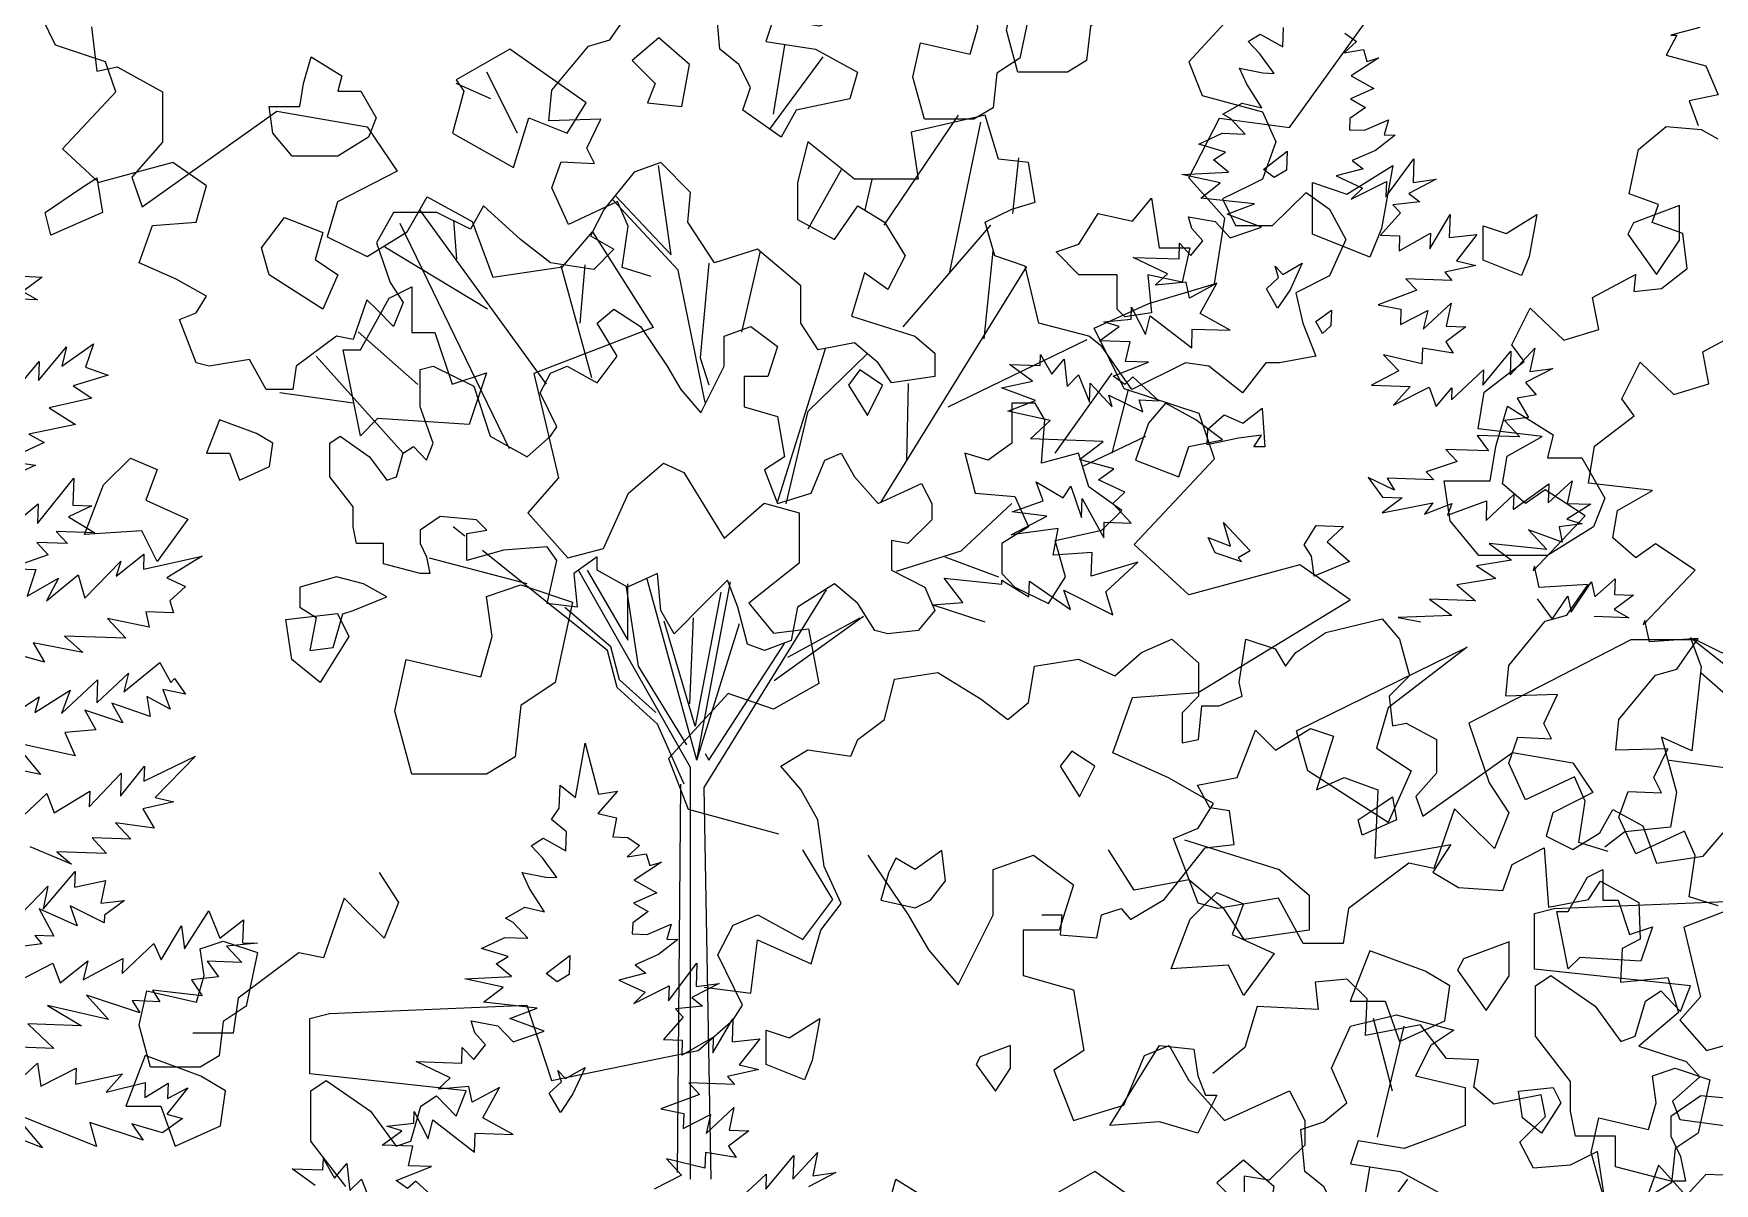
# Model space of a CAD drawing. Header units: inches. Extents: x 11.9 to 85.3, y 21.1 to 37.4.
# Drawn here: x 34.499 to 35.02, y 22.365 to 22.721 of the extents above; entities that cross this region are included whole.
import ezdxf

# ---------------------------------------------------------------- set-up
doc = ezdxf.new("R2010")
doc.units = ezdxf.units.IN
doc.header["$MEASUREMENT"] = 0
doc.layers.add('CAY', color=94, linetype='Continuous')
doc.layers.add('CAY-3', color=61, linetype='Continuous')

# ---------------------------------------------------------------- blocks, each defined once
blk = doc.blocks.new('A$C76451831')
at = {"layer": 'CAY'}
for p, q in [((3829.5, 1706.7), (3833, 1676.1)), ((4628.6, 1696.6), (4636.9, 1701.7)), ((4636.5, 1688.1), (4628.6, 1696.6)), ((4636.9, 1701.7), (4652.5, 1693)), ((4652.5, 1693), (4653, 1706.2)), ((4703.4, 1696.7), (4694.9, 1688.8)), ((4695.4, 1702.4), (4703.4, 1696.7)), ((4646.4, 1674.6), (4636.5, 1688.1)), ((4694.9, 1688.8), (4708.2, 1691.1)), ((4718.8, 1685.3), (4699.8, 1672.8)), ((4708.2, 1691.1), (4710.6, 1682.8)), ((4710.6, 1682.8), (4718.8, 1685.3)), ((3833, 1676.1), (3847.2, 1679)), ((3847.2, 1679), (3878.4, 1661.9)), ((4627.6, 1667.1), (4622.5, 1678.2)), ((4622.5, 1678.2), (4638.7, 1674.9)), ((4638.7, 1674.9), (4646.4, 1674.6)), ((4699.8, 1672.8), (4715.4, 1664.1)), ((3878.4, 1661.9), (3878.4, 1627.1)), ((4637.9, 1650.9), (4627.6, 1667.1)), ((4715.4, 1664.1), (4699.3, 1656.9)), ((4611, 1646.4), (4624.4, 1654.1)), ((4624.4, 1654.1), (4637.9, 1650.9)), ((4709.5, 1651.1), (4698.8, 1643.4)), ((4699.3, 1656.9), (4709.5, 1651.1)), ((3864.3, 1582.3), (3957.4, 1648.4)), ((3957.4, 1648.4), (4019.9, 1637.7)), ((4019.9, 1637.7), (4040.5, 1607.1)), ((4616.3, 1643.5), (4611, 1646.4)), ((4626.4, 1632.7), (4616.3, 1643.5)), ((4698.8, 1643.4), (4698.5, 1635.7)), ((4708.9, 1635.3), (4725.5, 1642.4)), ((4725.5, 1642.4), (4722.4, 1632.1)), ((3878.4, 1627.1), (3857.2, 1602.9)), ((4594.4, 1625.7), (4610.5, 1633.3)), ((4610.5, 1633.3), (4626.4, 1632.7)), ((4698.5, 1635.7), (4708.9, 1635.3)), ((4730.1, 1631.8), (4716.6, 1621.4)), ((4722.4, 1632.1), (4730.1, 1631.8)), ((4612.8, 1620.1), (4594.4, 1625.7)), ((4604.5, 1614.9), (4612.8, 1620.1)), ((4615, 1606.4), (4604.5, 1614.9)), ((4716.6, 1621.4), (4700.5, 1614.3)), ((4700.5, 1614.3), (4708, 1608.6)), ((4723.6, 1589.4), (4743.1, 1615.5)), ((4743.1, 1615.5), (4742.6, 1599.2)), ((3857.2, 1602.9), (3864.3, 1582.3)), ((4040.5, 1607.1), (3999.3, 1585.8)), ((4582.8, 1604.8), (4615, 1606.4)), ((4609.3, 1598.9), (4582.8, 1604.8)), ((4708, 1608.6), (4689.3, 1603.8)), ((4689.3, 1603.8), (4707.5, 1595.4)), ((4595.8, 1588.5), (4609.3, 1598.9)), ((4699.6, 1587.6), (4724, 1599.9)), ((4707.5, 1595.4), (4699.6, 1587.6)), ((4724, 1599.9), (4723.6, 1589.4)), ((4758.5, 1601.4), (4739.6, 1591.6)), ((4739.6, 1591.6), (4747.1, 1585.9)), ((4742.6, 1599.2), (4758.5, 1601.4)), ((3999.3, 1585.8), (3992.2, 1561.6)), ((4047.6, 1565.2), (4061.2, 1589.4)), ((4061.2, 1589.4), (4092.4, 1572.3)), ((4632.8, 1584.5), (4595.8, 1588.5)), ((4614, 1577.4), (4632.8, 1584.5)), ((4747.1, 1585.9), (4728.4, 1583.8)), ((4728.4, 1583.8), (4733.7, 1578.2)), ((4092.4, 1572.3), (4106.6, 1533.9)), ((4587.2, 1575.6), (4605.7, 1572.3)), ((4589.7, 1567.4), (4587.2, 1575.6)), ((4605.7, 1572.3), (4616.2, 1561)), ((4637.7, 1568.4), (4614, 1577.4)), ((4616.2, 1561), (4637.7, 1568.4)), ((4733.7, 1578.2), (4720, 1562.8)), ((4754.1, 1553.5), (4768.1, 1577)), ((4768.1, 1577), (4767.5, 1561.2)), ((3992.2, 1561.6), (4019.9, 1548.1)), ((4019.9, 1548.1), (4047.6, 1565.2)), ((4154.9, 1541), (4175.6, 1565.2)), ((4175.6, 1565.2), (4217.4, 1499.1)), ((4580.8, 1546.4), (4581.1, 1557.2)), ((4581.1, 1557.2), (4589, 1548.8)), ((4589, 1548.8), (4597.1, 1559)), ((4597.1, 1559), (4589.7, 1567.4)), ((4720, 1562.8), (4733.1, 1562.4)), ((4732.8, 1552), (4754.5, 1564.3)), ((4733.1, 1562.4), (4732.8, 1552)), ((4754.5, 1564.3), (4754.1, 1553.5)), ((4767.5, 1561.2), (4786.6, 1563.2)), ((4786.6, 1563.2), (4772.4, 1545.1)), ((4572.7, 1536.2), (4549.1, 1547.5)), ((4549.1, 1547.5), (4580.8, 1546.4)), ((4772.4, 1545.1), (4785.9, 1541.9)), ((4106.6, 1533.9), (4154.9, 1541)), ((4564.3, 1528.4), (4572.7, 1536.2)), ((4785.9, 1541.9), (4764.4, 1537.2)), ((4764.4, 1537.2), (4769.2, 1531.6)), ((4585.6, 1530.3), (4564.3, 1528.4)), ((4588, 1519.4), (4585.6, 1530.3)), ((4606.9, 1529.6), (4588, 1519.4)), ((4595.3, 1508.7), (4606.9, 1529.6)), ((4745, 1524.8), (4718.3, 1514.8)), ((4769.2, 1531.6), (4737.5, 1532.7)), ((4737.5, 1532.7), (4745, 1524.8)), ((4547.6, 1504.9), (4547.9, 1513.1)), ((4547.9, 1513.1), (4557.6, 1494.1)), ((4718.3, 1514.8), (4734.1, 1511.6)), ((4734.1, 1511.6), (4733.7, 1501.1)), ((4733.7, 1501.1), (4752.6, 1510.9)), ((4749.5, 1497.9), (4768.7, 1515.8)), ((4752.6, 1510.9), (4749.5, 1497.9)), ((4768.7, 1515.8), (4765.4, 1500)), ((4217.4, 1499.1), (4134.9, 1467.3)), ((4525.8, 1489.8), (4539.3, 1499.8)), ((4528.9, 1502.9), (4547.6, 1504.9)), ((4539.3, 1499.8), (4528.9, 1502.9)), ((4557.6, 1494.1), (4560.8, 1507.2)), ((4560.8, 1507.2), (4589.5, 1484.9)), ((4589.5, 1484.9), (4589.9, 1498)), ((4589.9, 1498), (4616.2, 1497.1)), ((4616.2, 1497.1), (4595.3, 1508.7)), ((4779, 1499.6), (4765, 1489.2)), ((4765.4, 1500), (4779, 1499.6)), ((4547, 1489.1), (4525.8, 1489.8)), ((4543.8, 1475.6), (4547, 1489.1)), ((4765, 1489.2), (4770.2, 1481.3)), ((4484.8, 1472.7), (4485.1, 1480.4)), ((4485.1, 1480.4), (4492.8, 1466.9)), ((4492.8, 1466.9), (4501.3, 1477.1)), ((4501.3, 1477.1), (4503.4, 1458.4)), ((4535.3, 1465.5), (4559.7, 1475)), ((4559.7, 1475), (4543.8, 1475.6)), ((4722.1, 1480.2), (4732.6, 1469)), ((4748.6, 1473.9), (4722.1, 1480.2)), ((4749, 1484.7), (4748.6, 1473.9)), ((4770.2, 1481.3), (4749, 1484.7)), ((4790.7, 1459.3), (4810.1, 1482.6)), ((4809.5, 1466.3), (4826.5, 1484.8)), ((4810.1, 1482.6), (4809.5, 1466.3)), ((4826.5, 1484.8), (4823.2, 1468.6)), ((4134.9, 1467.3), (4152, 1395.3)), ((4463.6, 1473.4), (4484.8, 1472.7)), ((4479.5, 1462), (4463.6, 1473.4)), ((4503.4, 1458.4), (4511.4, 1466.3)), ((4511.4, 1466.3), (4518.8, 1447.4)), ((4543.3, 1459.7), (4535.3, 1465.5)), ((4548.9, 1465), (4543.3, 1459.7)), ((4566.9, 1448.5), (4548.9, 1465)), ((4732.6, 1469), (4713.7, 1459.2)), ((4769, 1449.1), (4791.1, 1469.7)), ((4791.1, 1469.7), (4790.7, 1459.3)), ((4839.1, 1470.7), (4820.2, 1461)), ((4823.2, 1468.6), (4839.1, 1470.7)), ((4458, 1457.3), (4479.5, 1462)), ((4481.7, 1448.7), (4458, 1457.3)), ((4518.8, 1447.4), (4519.3, 1460.6)), ((4519.3, 1460.6), (4534.6, 1444.2)), ((4534.6, 1444.2), (4532.2, 1452.4)), ((4532.2, 1452.4), (4555.8, 1440.7)), ((4713.7, 1459.2), (4740.4, 1458.3)), ((4740.4, 1458.3), (4729, 1445.5)), ((4729, 1445.5), (4753.5, 1457.8)), ((4753.5, 1457.8), (4758.5, 1444.5)), ((4758.5, 1444.5), (4769.3, 1457.3)), ((4769.3, 1457.3), (4769, 1449.1)), ((4827.6, 1452.5), (4814.4, 1450.3)), ((4820.2, 1461), (4827.6, 1452.5)), ((4462.4, 1441.3), (4481.7, 1448.7)), ((4491.7, 1434.8), (4462.4, 1441.3)), ((4555.8, 1440.7), (4553.3, 1449)), ((4553.3, 1449), (4566.9, 1448.5)), ((4814.4, 1450.3), (4822.1, 1436.9)), ((4478.1, 1422.1), (4491.7, 1434.8)), ((4822.1, 1436.9), (4805.7, 1434.7)), ((4805.7, 1434.7), (4816.2, 1423.5)), ((4528.3, 1420.4), (4478.1, 1422.1)), ((4512, 1407.8), (4528.3, 1420.4)), ((4786.8, 1424.5), (4794.5, 1413.8)), ((4816.2, 1423.5), (4786.8, 1424.5)), ((4200.3, 1384.7), (4224.5, 1405.3)), ((4224.5, 1405.3), (4238.7, 1398.8)), ((4535.8, 1401.5), (4512, 1407.8)), ((4773, 1406.4), (4751.5, 1399.4)), ((4794.5, 1413.8), (4765.1, 1414.8)), ((4765.1, 1414.8), (4773, 1406.4)), ((4152, 1395.3), (4130.8, 1371.1)), ((4238.7, 1398.8), (4266.4, 1353.4)), ((4525.1, 1393.7), (4535.8, 1401.5)), ((4543.4, 1385.4), (4525.1, 1393.7)), ((4711.4, 1395.4), (4721.4, 1381.9)), ((4729.7, 1386.6), (4711.4, 1395.4)), ((4724.6, 1394.9), (4729.7, 1386.6)), ((4756.7, 1393.8), (4724.6, 1394.9)), ((4751.5, 1399.4), (4756.7, 1393.8)), ((4183.2, 1346.3), (4200.3, 1384.7)), ((4487, 1379.2), (4482, 1392.5)), ((4482, 1392.5), (4500.7, 1381.4)), ((4500.7, 1381.4), (4505.9, 1389.4)), ((4505.9, 1389.4), (4513.4, 1367.9)), ((4535, 1377.5), (4543.4, 1385.4)), ((4721.4, 1381.9), (4735, 1381.4)), ((4792.9, 1365.8), (4812.1, 1383.7)), ((4811.7, 1373.3), (4836.3, 1391)), ((4812.1, 1383.7), (4811.7, 1373.3)), ((4835.9, 1377.9), (4852.3, 1393.2)), ((4836.3, 1391), (4835.9, 1377.9)), ((4852.3, 1393.2), (4849, 1377.4)), ((4130.8, 1371.1), (4158.5, 1339.9)), ((4266.4, 1353.4), (4294.1, 1377.6)), ((4294.1, 1377.6), (4318.3, 1371.1)), ((4318.3, 1371.1), (4318.3, 1336.3)), ((4465.5, 1371.8), (4487, 1379.2)), ((4489.4, 1368.7), (4465.5, 1371.8)), ((4513.4, 1367.9), (4513.8, 1381)), ((4513.8, 1381), (4528.7, 1353.7)), ((4547.7, 1363.9), (4535, 1377.5)), ((4735, 1381.4), (4721, 1371)), ((4721, 1371), (4756.1, 1378)), ((4756.1, 1378), (4750.4, 1370)), ((4750.4, 1370), (4769.3, 1377.5)), ((4766.3, 1369.4), (4793.3, 1379.4)), ((4769.3, 1377.5), (4766.3, 1369.4)), ((4793.3, 1379.4), (4792.9, 1365.8)), ((4865.3, 1376.9), (4848.6, 1366.6)), ((4849, 1377.4), (4865.3, 1376.9)), ((4464.9, 1355.9), (4489.4, 1368.7)), ((4497.2, 1360.3), (4464.9, 1355.9)), ((4493.9, 1341.8), (4497.2, 1360.3)), ((4528.7, 1353.7), (4529.1, 1364.6)), ((4529.1, 1364.6), (4547.7, 1363.9)), ((4822.1, 1359.3), (4834.8, 1345.7)), ((4845.4, 1350.8), (4822.1, 1359.3)), ((4859.4, 1363.5), (4843.5, 1361.3)), ((4843.5, 1361.3), (4845.4, 1350.8)), ((4848.6, 1366.6), (4859.4, 1363.5)), ((4834.8, 1345.7), (4795, 1349.9)), ((4795, 1349.9), (4810.5, 1338.4)), ((4158.5, 1339.9), (4183.2, 1346.3)), ((4318.3, 1336.3), (4283.5, 1308.6)), ((4520.7, 1343.6), (4493.9, 1341.8)), ((4520.1, 1327.3), (4520.7, 1343.6)), ((4552.2, 1337), (4520.1, 1327.3)), ((4530.1, 1316.5), (4552.2, 1337)), ((4810.5, 1338.4), (4786.3, 1334.3)), ((4431.5, 1309.1), (4418.5, 1325.8)), ((4418.5, 1325.8), (4458.3, 1321.7)), ((4458.3, 1321.7), (4458.4, 1324.4)), ((4458.4, 1324.4), (4477, 1312.9)), ((4799.6, 1325.7), (4772.7, 1321.2)), ((4786.3, 1334.3), (4799.6, 1325.7)), ((4868.1, 1312.9), (4882.1, 1325.5)), ((4882.1, 1325.5), (4881.7, 1314.6)), ((4477, 1312.9), (4477.4, 1323.8)), ((4477.4, 1323.8), (4505.7, 1304.2)), ((4501.2, 1317.5), (4535, 1300.5)), ((4505.7, 1304.2), (4501.2, 1317.5)), ((4535, 1300.5), (4530.1, 1316.5)), ((4772.7, 1321.2), (4785.5, 1310.3)), ((4838.5, 1297.6), (4849.5, 1313.5)), ((4849.5, 1313.5), (4851.8, 1302.5)), ((4851.8, 1302.5), (4865.7, 1323.4)), ((4865.7, 1323.4), (4868.1, 1312.9)), ((4894.8, 1314.2), (4881.4, 1304.2)), ((4881.7, 1314.6), (4894.8, 1314.2)), ((4283.5, 1308.6), (4300.6, 1287.9)), ((4410.2, 1307.5), (4431.5, 1309.1)), ((4446.9, 1295.4), (4410.2, 1307.5)), ((4753.8, 1311.4), (4769.3, 1300)), ((4785.5, 1310.3), (4753.8, 1311.4)), ((4828.1, 1311.5), (4838.5, 1297.6)), ((4881.4, 1304.2), (4891.6, 1298.4)), ((4300.6, 1287.9), (4324.7, 1290.9)), ((4324.7, 1290.9), (4331.8, 1253.1)), ((4682.3, 1288.4), (4721.2, 1297.8)), ((4721.2, 1297.8), (4733, 1283.7)), ((4769.3, 1300), (4732.1, 1298.6)), ((4732.1, 1298.6), (4747.8, 1295.7)), ((4891.6, 1298.4), (4867.6, 1299.3)), ((4554.9, 1274.6), (4575.8, 1283.7)), ((4575.8, 1283.7), (4594.3, 1267.5)), ((4622.2, 1253.8), (4626.9, 1283.7)), ((4626.9, 1283.7), (4647.3, 1277)), ((4661.5, 1274.6), (4682.3, 1288.4)), ((4733, 1283.7), (4740.1, 1258.5)), ((4481, 1265.2), (4511.3, 1269.9)), ((4511.3, 1269.9), (4536.5, 1258.5)), ((4536.5, 1258.5), (4554.9, 1274.6)), ((4594.3, 1267.5), (4594.3, 1244.3)), ((4647.3, 1277), (4654.4, 1265.2)), ((4654.4, 1265.2), (4661.5, 1274.6)), ((4377.3, 1228.2), (4384.3, 1256.1)), ((4384.3, 1256.1), (4414.2, 1260.8)), ((4414.2, 1260.8), (4444.1, 1242.4)), ((4476.7, 1240), (4481, 1265.2)), ((4740.1, 1258.5), (4725.9, 1244.3)), ((4269.3, 1246.1), (4228, 1201.2)), ((4300.6, 1235.4), (4269.3, 1246.1)), ((4331.8, 1253.1), (4300.6, 1235.4)), ((4594.3, 1244.3), (4582.9, 1232.9)), ((4608.4, 1237.6), (4624.5, 1244.3)), ((4624.5, 1244.3), (4622.2, 1253.8)), ((4725.9, 1244.3), (4728.3, 1223.9)), ((4444.1, 1242.4), (4462.6, 1228.2)), ((4462.6, 1228.2), (4476.7, 1240)), ((4582.9, 1232.9), (4582.9, 1212.1)), ((4594.3, 1214.4), (4596.6, 1237.6)), ((4596.6, 1237.6), (4608.4, 1237.6)), ((4358.8, 1214.4), (4377.3, 1228.2)), ((4728.3, 1223.9), (4737.7, 1225.8)), ((4737.7, 1225.8), (4758.6, 1214.4)), ((4354.1, 1203), (4358.8, 1214.4)), ((4582.9, 1212.1), (4594.3, 1214.4)), ((4758.6, 1214.4), (4758.6, 1191.2)), ((4228, 1201.2), (4241.6, 1166.4)), ((4305.7, 1196), (4324.2, 1207.4)), ((4324.2, 1207.4), (4354.1, 1203)), ((4749.1, 1161.4), (4811.2, 1205.4)), ((4811.2, 1205.4), (4852.9, 1198.3)), ((4852.9, 1198.3), (4866.7, 1177.9)), ((4319.5, 1179.8), (4305.7, 1196)), ((4758.6, 1191.2), (4744.4, 1175.1)), ((4331.3, 1159), (4319.5, 1179.8)), ((4744.4, 1175.1), (4749.1, 1161.4)), ((4866.7, 1177.9), (4839.1, 1163.7)), ((4241.6, 1166.4), (4304.1, 1149.3)), ((4839.1, 1163.7), (4834.4, 1147.6)), ((4871.4, 1149.9), (4880.4, 1166.1)), ((4880.4, 1166.1), (4901.2, 1154.7)), ((4335.6, 1126.7), (4331.3, 1159)), ((4852.9, 1138.5), (4871.4, 1149.9)), ((4901.2, 1154.7), (4910.7, 1129.1)), ((4942.9, 1133.8), (4956.7, 1149.9)), ((4834.4, 1147.6), (4852.9, 1138.5)), ((4347.4, 1101.2), (4335.6, 1126.7)), ((4910.7, 1129.1), (4942.9, 1133.8)), ((4984.6, 1105.9), (4929.6, 1084.7)), ((4333.2, 1082.7), (4347.4, 1101.2)), ((4326.6, 1059.5), (4333.2, 1082.7)), ((4929.6, 1084.7), (4941, 1036.7)), ((4284.9, 1039.1), (4289.6, 1076)), ((4289.6, 1076), (4326.6, 1059.5)), ((4252.7, 1043.4), (4284.9, 1039.1)), ((4941, 1036.7), (4926.8, 1020.6)), ((4728.3, 971.5), (4715.1, 1021.6)), ((4717.8, 939.8), (4736.3, 1016.3)), ((4926.8, 1020.6), (4945.3, 999.7)), ((4945.3, 999.7), (4961.8, 1004.1)), ((2204.6, 871.1), (2212.5, 918.7)), ((4704.6, 871.1), (4712.5, 918.7)), ((2201.9, 860.6), (2238.9, 910.7)), ((4701.9, 860.6), (4738.9, 910.7)), ((2027.8, 857.9), (2006.6, 900.2)), ((2009.3, 881.7), (1985.5, 892.2)), ((2281, 794.5), (2332.5, 870.4)), ((2326.2, 761), (2347.8, 865.6)), ((2491.6, 827), (2512.8, 868.3)), ((2512.8, 868.3), (2561.2, 861.8)), ((2370.1, 802.5), (2374.1, 840.9)), ((2134, 774), (2125.3, 835.7)), ((2228.6, 791.9), (2251.7, 832.8)), ((2268, 805.1), (2272.9, 825.9)), ((2516.4, 799.3), (2491.6, 827)), ((2095.8, 814.5), (2134, 774)), ((2047.7, 684.5), (1960.2, 805.1)), ((2138.7, 763.4), (2093.5, 812.2)), ((2022.3, 639.8), (1946.8, 795.6)), ((1985.8, 770.9), (1983.8, 797.9)), ((2294.3, 724.1), (2354.9, 794.5)), ((2509.3, 753.8), (2516.4, 799.3)), ((2007, 736.3), (1936.2, 779.1)), ((2071.1, 726.8), (2074.5, 766.9)), ((2159.9, 768.1), (2154, 702.8)), ((2182.7, 720.5), (2195.7, 776.4)), ((2350.1, 715.8), (2356.4, 776.4)), ((2079.1, 689), (2057.9, 766.3)), ((2157.5, 671.8), (2138.7, 763.4)), ((2278.7, 602.9), (2379.6, 765.8)), ((2463.9, 740.3), (2509.3, 753.8)), ((2426.2, 723.2), (2463.9, 740.3)), ((1958.8, 684.4), (1917.8, 720.8)), ((2446.8, 681.3), (2426.2, 723.2)), ((2207.6, 603.7), (2240.9, 709.9)), ((2325.4, 669), (2421.3, 715.4)), ((1948.8, 636.8), (1888.7, 704)), ((2154, 702.8), (2159.9, 684)), ((2228.7, 665.9), (2269.2, 705.2)), ((2296.7, 631.7), (2297.9, 685.1)), ((2399.3, 636.8), (2438.6, 692.2)), ((1914.2, 671.4), (1863.5, 678.5)), ((2438.6, 636.8), (2450, 680.8)), ((2498.7, 664.2), (2446.8, 681.3)), ((2213.4, 601.8), (2228.7, 665.9)), ((2509.3, 632.9), (2498.7, 664.2)), ((2417.8, 627.7), (2461.8, 648.6)), ((2334.4, 569.5), (2369.4, 602.2)), ((1991.5, 579.5), (1983.4, 586)), ((2041.2, 539.6), (2003.7, 569.7)), ((2289.6, 555.4), (2334.4, 569.5)), ((2034.5, 546.7), (1966.9, 564.4)), ((2323, 565.2), (2360, 551.4)), ((2147.3, 419.7), (2069.9, 556)), ((2075.8, 556.2), (2104.1, 507.8)), ((2104.1, 507.8), (2104.1, 546.7)), ((2151.6, 424.8), (2117.3, 549.9)), ((2151.6, 424.8), (2175, 548.1)), ((2089.9, 500.7), (2041.2, 539.6)), ((2102.9, 544.4), (2111.2, 489.7)), ((2168.2, 540.8), (2150.5, 448.4)), ((2156.8, 405.9), (2241.3, 542.4)), ((2092.3, 503.1), (2060.4, 530.2)), ((2146.9, 463.7), (2149.3, 523.1)), ((2205.1, 479.9), (2266.8, 524.3)), ((2214.5, 496), (2264.5, 523.1)), ((2150.5, 448.4), (2129.2, 520.8)), ((2151.6, 424.8), (2181.2, 519.2)), ((2096.6, 475.1), (2089.9, 500.7)), ((2098.2, 480.3), (2092.3, 503.1)), ((2159.9, 424.8), (2212.2, 505.4)), ((2111.2, 489.7), (2144.6, 435.4)), ((2123.3, 457.8), (2098.2, 480.3)), ((2124.5, 449.6), (2096.6, 475.1)), ((2143, 408.3), (2124.5, 449.6)), ((2147.3, 135.4), (2147.3, 419.7)), ((2157.5, 429.5), (2159.9, 424.8)), ((2138.3, 140.1), (2140.6, 408.3)), ((2161.5, 135.4), (2156.8, 405.9))]:
    blk.add_line(p, q, dxfattribs=at)
for points in [[(4216, 1534.3), (4196, 1540.6), (4200.2, 1569.1), (4192.8, 1586), (4159, 1570.1), (4147.4, 1595.5), (4153.8, 1613.4), (4177, 1612.3), (4171.7, 1622.9), (4181.2, 1642.9), (4145.3, 1641.9), (4147.4, 1663), (4172.8, 1693.5), (4187.5, 1697.8), (4202.3, 1718.9)], [(4940.6, 1706.2), (4920.5, 1700.9), (4924.8, 1700.9), (4917.4, 1687.2), (4944.8, 1679.8), (4953.2, 1659.8), (4933.2, 1655.6), (4939.5, 1638.7)], [(4953.2, 1099.5), (4933.2, 1105.8), (4937.4, 1134.3), (4930, 1151.2), (4896.3, 1135.4), (4884.7, 1160.7), (4891, 1178.6), (4914.2, 1177.5), (4908.9, 1188.1), (4918.4, 1208.1), (4882.5, 1207.1), (4884.7, 1228.2), (4910, 1258.8), (4924.7, 1263), (4939.5, 1284.1), (4905.7, 1282), (4902.6, 1296.7), (4901.5, 1293.6), (4937.4, 1331.5), (4910, 1349.5), (4896.3, 1340), (4880.4, 1353.7), (4883.6, 1372.7), (4907.9, 1386.4), (4863.6, 1391.6), (4867.8, 1417), (4895.2, 1438.1), (4886.8, 1449.7), (4899.4, 1475), (4922.6, 1452.8), (4946.9, 1460.2), (4942.7, 1482.3), (4972.2, 1498.2)], [(4680, 1494.9), (4675.3, 1503.2), (4686, 1511), (4685.6, 1500.1), (4680, 1494.9)], [(530, 749.3), (509.9, 755.6), (514.2, 784.1), (506.8, 800.9), (473, 785.1), (461.4, 810.4), (467.7, 828.4), (490.9, 827.3), (485.7, 837.9), (495.2, 857.9), (459.3, 856.8), (461.4, 877.9), (486.7, 908.5), (501.5, 912.7), (516.3, 933.8), (482.5, 931.7), (479.3, 946.5), (478.3, 943.3), (514.2, 981.3), (486.7, 999.2), (473, 989.7), (457.2, 1003.4), (460.4, 1022.4), (484.6, 1036.1), (440.3, 1041.4), (444.5, 1066.7), (472, 1087.8), (463.5, 1099.4), (476.2, 1124.7), (499.4, 1102.6), (523.6, 1110), (519.4, 1132.1), (549, 1147.9), (547.9, 1136.3), (566.9, 1138.4), (584.8, 1152.1), (581.7, 1176.4), (560.6, 1183.8), (564.8, 1196.4), (544.7, 1203.8), (551.1, 1234.4), (570.1, 1250.2), (594.3, 1248.1), (605.9, 1241.8)], [(2519.2, 937.2), (2491.7, 907.3), (2500.7, 884.1), (2542.4, 872.7), (2551.8, 851.9), (2542.4, 826.3), (2533.3, 821.6), (2514.8, 812.5), (2523.9, 794.1), (2549.4, 794.1), (2572.6, 816.9), (2588.7, 805.5), (2600.1, 784.6), (2588.7, 759.5), (2565.6, 747.7), (2570.3, 726.8), (2579.3, 704), (2554.2, 699.3), (2544.7, 699.3), (2528.6, 678.5), (2505.4, 696.9), (2489.3, 699.3), (2452.3, 680.8), (2431.5, 710.7), (2422.5, 717.8), (2387.9, 726.8), (2378.5, 766.1), (2357.6, 773.2), (2350.9, 796.4), (2369.4, 805.5), (2385.5, 810.2), (2380.8, 837.7), (2360, 840.1), (2350.9, 870.4), (2299.8, 858.6), (2304.6, 826.3), (2260.5, 826.3), (2228.3, 851.9), (2221.2, 824), (2221.2, 798.4), (2246.8, 784.6), (2262.9, 807.8), (2281.4, 796.4), (2295.5, 773.2), (2283.7, 750), (2267.6, 761.4), (2258.6, 731.5), (2302.2, 717.8), (2316, 706), (2316, 689.9), (2286.1, 685.5), (2277, 699.3), (2260.5, 713.1), (2235.4, 708.3), (2223.6, 726.8), (2223.6, 752.4), (2193.7, 777.9), (2163.8, 768.5), (2145.4, 796.4), (2147.3, 816.9), (2126.9, 837.7), (2108.4, 831), (2087.6, 805.5), (2078.1, 787), (2094.3, 777.9), (2080.5, 763.8), (2050.6, 768.5), (2029.8, 784.6), (2004.2, 807.8), (1995.2, 791.7), (1972, 803.1), (1942.1, 803.1), (1930.3, 782.3), (1939.8, 754.7), (1948.8, 741), (1942.1, 724.5), (1930.3, 736.3), (1923.7, 742.9), (1914.2, 715.4), (1902.8, 717.8), (1874.9, 696.9), (1872.6, 680.8), (1854.1, 680.8), (1842.7, 701.7), (1814.8, 696.9), (1805.7, 699.3), (1794.3, 729.2), (1805.7, 733.9), (1812.8, 745.3), (1792, 757.1), (1766.4, 768.5), (1775.5, 794.1), (1805.7, 796.4), (1812.8, 821.6), (1789.6, 837.7), (1738.5, 824), (1713.4, 847.2), (1750.3, 886.5), (1743.2, 907.3), (1708.6, 918.7), (1694.9, 946.6)], [(1686.2, 759.1), (1699.3, 758.6), (1685.9, 748.7), (1696.1, 742.9), (1672.1, 743.7)], [(1677.9, 676.9), (1697.3, 700.2), (1696.8, 687.1), (1716.2, 710.4), (1713, 696.9), (1734.9, 712.5), (1729.3, 696.4), (1745, 690.8), (1720.7, 683.5), (1733.6, 674.9), (1704.3, 668.2), (1722.5, 656.7), (1690.1, 650.1), (1700.8, 644.3), (1673.6, 631.7), (1694.8, 628.7), (1673.2, 618.6)], [(1671.9, 581.4), (1696.6, 601.9), (1696.1, 588.3), (1721.2, 619.6), (1720.6, 601), (1733.7, 600.6), (1717.6, 593), (1735.8, 581.9), (1709.1, 582.8), (1716.9, 574.4), (1695.7, 575.2), (1703.5, 566.7), (1676.5, 557.2), (1695, 556.6), (1688.9, 538.2), (1710.7, 550.6), (1702.4, 535), (1724.3, 552.8), (1728.8, 536.8), (1753.7, 562.3), (1750.6, 551.9), (1769.7, 567.1), (1769.3, 556.7), (1810, 565.7), (1785.4, 550.7), (1798.4, 544.8), (1787.6, 534.8), (1790, 526.5), (1771, 527.2), (1773.4, 516.7), (1744.6, 522.7), (1757.2, 509.1), (1714.7, 510.6), (1727.4, 499.2), (1693.2, 505.9), (1700.9, 492.5), (1669.1, 501.3)], [(1670, 450.9), (1697.4, 468.6), (1694.3, 457.8), (1718.8, 473.3), (1712.8, 457.1), (1737.7, 480.3), (1737.1, 464.5), (1759.1, 485), (1755.9, 472), (1780.7, 492.4), (1788.3, 478.5), (1790.7, 481.2), (1798.5, 470.5), (1782.7, 473.7), (1787.7, 460), (1771.7, 468.7), (1773.9, 455), (1747.5, 464.1), (1755.2, 450.7), (1728.8, 459.3), (1736.5, 445.9), (1715.1, 443.9), (1722.2, 427.8), (1680, 437), (1698.2, 415), (1666.3, 421.6)], [(1686.3, 386.4), (1702.7, 401.7), (1707.7, 388.4), (1732.3, 403.4), (1731.9, 392.6), (1754, 415.8), (1753.4, 400), (1770, 420.7), (1769.7, 410.3), (1805.2, 427.6), (1777.4, 399.1), (1790.4, 396), (1769, 391.3), (1776.7, 377.8), (1750.1, 381.5), (1760.6, 370.2), (1733.8, 371.2), (1743.9, 360.4), (1709.5, 361.6), (1719.6, 353.1), (1691, 365)], [(1678.3, 311.9), (1703.2, 337.8), (1700, 322), (1722.2, 348), (1721.8, 337.1), (1743.2, 341.8), (1740, 326.1), (1756.3, 327.8), (1742.4, 317.8), (1742.2, 312.4), (1718.6, 324.1), (1723.6, 310.3), (1697.2, 322.1), (1707.5, 303.2), (1694.3, 303.7), (1699.1, 298), (1667.2, 293.7)], [(1682.3, 271.9), (1706.8, 284.6), (1711.8, 270.9), (1730.9, 286.1), (1727.7, 273), (1755, 287.9), (1754.6, 277.5), (1776.6, 298.1), (1781.7, 287), (1795.6, 310.5), (1797.8, 294.6), (1814.6, 320.8), (1822.1, 301.9), (1838.4, 314.5), (1837.8, 298.6), (1848.2, 298.3), (1826.8, 296.3), (1837.3, 285.1), (1813.3, 285.9), (1821.1, 275.2), (1802.5, 273.1), (1809.8, 262), (1775.5, 265.9), (1780.6, 258), (1761.6, 258.7), (1766.8, 250.4), (1730.1, 262.5), (1745.3, 245.7), (1703.1, 255.3), (1726.6, 241.3), (1689.5, 242.6), (1707.5, 225.7), (1664.9, 227.2)], [(1677, 197.7), (1696.2, 215.6), (1698.4, 199.7), (1722.9, 212), (1722.5, 201.1), (1754.9, 208.2), (1743.6, 195.4), (1770.5, 202.2), (1770.2, 191.8), (1786.4, 201.6), (1786, 191.2), (1799.9, 198.4), (1785.6, 180.3), (1796.4, 177.2), (1782.5, 167.3), (1761.4, 173.5), (1769.1, 162.3), (1732.4, 174.5), (1736.8, 158), (1679.2, 181.3), (1699.6, 157), (1654.9, 174.5)], [(3984, 906.4), (3968.1, 917.8), (3989.3, 917.1), (3989.6, 924.8), (3997.3, 911.4), (4005.8, 921.5), (4007.9, 902.9), (4015.9, 910.7), (4023.4, 891.9)], [(4071.4, 892.9), (4053.4, 909.4), (4047.8, 904.2), (4039.8, 909.9), (4064.2, 919.5), (4048.4, 920), (4051.5, 933.5), (4030.3, 934.3), (4043.8, 944.2), (4033.4, 947.3), (4052.1, 949.4), (4052.4, 957.5), (4062.1, 938.6), (4065.3, 951.6), (4094, 929.3), (4094.4, 942.4), (4120.7, 941.5), (4099.8, 953.1), (4111.4, 974), (4092.5, 963.8), (4090.1, 974.8), (4068.8, 972.8), (4077.2, 980.7), (4053.6, 991.9), (4085.3, 990.8), (4085.6, 1001.7), (4093.5, 993.3), (4101.6, 1003.4), (4094.2, 1011.8), (4091.7, 1020.1), (4110.2, 1016.7), (4120.7, 1005.5), (4142.2, 1012.9), (4118.5, 1021.8), (4137.3, 1028.9), (4100.3, 1032.9), (4113.8, 1043.3), (4087.3, 1049.2), (4119.5, 1050.8), (4109, 1059.4), (4117.3, 1064.5), (4098.9, 1070.1), (4115, 1077.7), (4130.9, 1077.2), (4120.8, 1088), (4115.5, 1090.9), (4128.9, 1098.6), (4142.4, 1095.4), (4132.1, 1111.6), (4127, 1122.6), (4143.2, 1119.4), (4150.9, 1119.1), (4141, 1132.6), (4133.1, 1141), (4141.4, 1146.2), (4157, 1137.5), (4157.5, 1150.6), (4147.3, 1159.1), (4152.6, 1167.1), (4153.1, 1182.9), (4163.7, 1174.4), (4170.5, 1211.8), (4179.7, 1176.6), (4192.9, 1178.8), (4179.2, 1163.4), (4192.2, 1160.3), (4189.5, 1147.2), (4199.9, 1146.8), (4207.9, 1141.1), (4199.4, 1133.3), (4212.7, 1135.5), (4215.1, 1127.3), (4223.3, 1129.7), (4204.3, 1117.2), (4219.9, 1108.5), (4203.8, 1101.4), (4214, 1095.6), (4203.3, 1087.8), (4203, 1080.1), (4213.4, 1079.7), (4230, 1086.9), (4226.9, 1076.5), (4234.6, 1076.3), (4221.1, 1065.9), (4205, 1058.7), (4212.5, 1053), (4193.8, 1048.2), (4212, 1039.9), (4204.1, 1032), (4228.5, 1044.3), (4228.1, 1033.9), (4247.6, 1060), (4247.1, 1043.7), (4263, 1045.8), (4244.1, 1036.1), (4251.6, 1030.3), (4232.9, 1028.3), (4238.2, 1022.7), (4224.5, 1007.3), (4237.6, 1006.8), (4237.3, 996.4), (4259, 1008.8), (4258.6, 997.9), (4272.6, 1021.5), (4272, 1005.6), (4291.1, 1007.7), (4276.9, 989.6), (4290.4, 986.4), (4268.9, 981.7), (4273.7, 976.1), (4242, 977.2), (4249.5, 969.2), (4222.8, 959.3), (4238.6, 956), (4238.2, 945.6), (4257.1, 955.4), (4254, 942.3), (4273.2, 960.2), (4269.9, 944.5), (4283.5, 944), (4269.5, 933.6), (4274.7, 925.7), (4253.5, 929.2), (4253.1, 918.3), (4226.6, 924.7), (4237.1, 913.4), (4218.2, 903.7)], [(4273.5, 893.6), (4295.6, 914.1), (4295.2, 903.7), (4314.6, 927.1), (4314, 910.8), (4331, 929.2), (4327.7, 913), (4343.6, 915.2), (4324.7, 905.4)], [(620.7, 870.5), (586.9, 896.9), (594.3, 876.9), (588, 818.9), (566.9, 828.4), (577.4, 790.4), (573.2, 766.1), (541.6, 763), (527.9, 752.4)], [(594.3, 872.7), (653.4, 821)], [(572.2, 812.5), (628.1, 805.2)]]:
    blk.add_lwpolyline(points, dxfattribs=at)
for points in [[(4396.9, 1672), (4402.2, 1695.8), (4436.5, 1687.9), (4441.8, 1706.3), (4439.1, 1724.8), (4455, 1730.1), (4478.7, 1722.2), (4470.8, 1685.2), (4455, 1674.7), (4452.3, 1650.9), (4439.1, 1643), (4404.8, 1643)], [(4639.1, 1608.3), (4655.4, 1620.8), (4655, 1607.7), (4646.6, 1602.6)], [(3821.2, 1594.5), (3833.1, 1602.4), (3837, 1578.6), (3801.4, 1562.8), (3797.4, 1578.6)], [(4791, 1545.5), (4791, 1569.3), (4806.8, 1564), (4827.9, 1577.2), (4822.7, 1548.1), (4817.4, 1534.9)], [(4641.2, 1525.7), (4649.6, 1533.5), (4647.2, 1541.3), (4652.4, 1535.7), (4665.8, 1543.4), (4657.5, 1525.1), (4648.9, 1512.3)], [(4035, 1519.2), (4050.8, 1527.2), (4050.8, 1495.5), (4066.6, 1495.5), (4078.5, 1459.8), (4102.3, 1467.8), (4090.4, 1432.1), (4027.1, 1436.1), (4015.2, 1424.2), (4003.3, 1483.6), (4015.2, 1483.6)], [(4376, 1459.3), (4360.2, 1469.9), (4352.3, 1459.3), (4365.5, 1438.2)], [(4640.1, 1416.5), (4632.4, 1416.7), (4637.7, 1424.7), (4621.8, 1422.5), (4600.3, 1417.9), (4600.7, 1428.7), (4611.9, 1438.8), (4624.8, 1432.9), (4638.3, 1443.3)], [(3837.8, 1390.3), (3856.3, 1408.8), (3874.8, 1400.9), (3866.9, 1379.8), (3895.9, 1366.6), (3874.8, 1337.5), (3864.2, 1358.6), (3824.6, 1356)], [(4624.2, 1337.2), (4605.8, 1343.3), (4600.8, 1353.9), (4616.4, 1347.9), (4611.6, 1364.4), (4629.9, 1344.7), (4621.6, 1340)], [(4672.4, 1341), (4667.2, 1348.9), (4675.4, 1362.2), (4694.4, 1361.5), (4683.1, 1351), (4698.5, 1337.4), (4674.2, 1327.3)], [(4038.9, 1234.1), (4046.9, 1269.7), (4098.3, 1257.8), (4106.2, 1285.6), (4102.3, 1313.3), (4126, 1321.2), (4161.7, 1309.3), (4149.8, 1253.9), (4126, 1238), (4122.1, 1202.4), (4102.3, 1190.5), (4050.8, 1190.5)], [(3967.7, 1269.7), (3963.7, 1297.4), (3999.3, 1301.4), (4007.3, 1285.6), (3987.5, 1253.9)], [(4522.5, 1195.9), (4506.6, 1206.4), (4498.7, 1195.9), (4511.9, 1174.8)], [(4720.4, 1169.5), (4728.3, 1174.8), (4731, 1158.9), (4707.2, 1148.4), (4704.6, 1158.9)], [(4419.5, 1116.7), (4416.9, 1137.8), (4398.4, 1124.6), (4385.2, 1132.5), (4380, 1122), (4374.7, 1103.5), (4398.4, 1098.2), (4409, 1103.5)], [(4862.9, 1119.3), (4873.5, 1124.6), (4873.5, 1103.5), (4884.1, 1103.5), (4892, 1079.7), (4907.8, 1085), (4899.9, 1061.2), (4857.7, 1063.9), (4849.7, 1055.9), (4841.8, 1095.6), (4849.7, 1095.6)], [(4588.5, 1090.3), (4606.9, 1108.8), (4625.4, 1100.8), (4617.5, 1079.7), (4646.5, 1066.5), (4625.4, 1037.5), (4614.9, 1058.6), (4575.3, 1055.9)], [(3862.3, 1017), (3867.6, 1040.8), (3901.9, 1032.9), (3907.2, 1051.4), (3904.5, 1069.8), (3920.4, 1075.1), (3944.1, 1067.2), (3936.2, 1030.2), (3920.4, 1019.7), (3917.7, 995.9), (3904.5, 988), (3870.2, 988)], [(4143.6, 1052.7), (4159.9, 1065.3), (4159.5, 1052.2), (4151.1, 1047)], [(2209.9, 855.3), (2183.5, 873.8), (2188.8, 889.6), (2180.8, 905.5), (2167.6, 916), (2165, 945.1), (2180.8, 950.3), (2196.7, 963.5), (2186.1, 987.3), (2199.3, 1016.3), (2231, 1024.3), (2270.6, 1013.7), (2254.7, 1003.1), (2244.2, 982), (2278.5, 974.1), (2278.5, 947.7), (2257.4, 939.8), (2236.3, 931.9), (2204.6, 937.1), (2199.3, 921.3), (2233.6, 916), (2262.7, 900.2), (2257.4, 881.7), (2220.4, 873.8)], [(4709.9, 855.3), (4683.5, 873.8), (4688.8, 889.6), (4680.8, 905.5), (4667.6, 916), (4665, 945.1), (4680.8, 950.3), (4696.7, 963.5), (4686.1, 987.3), (4699.3, 1016.3), (4731, 1024.3), (4770.6, 1013.7), (4754.7, 1003.1), (4744.2, 982), (4778.5, 974.1), (4778.5, 947.7), (4757.4, 939.8), (4736.3, 931.9), (4704.6, 937.1), (4699.3, 921.3), (4733.6, 916), (4762.7, 900.2), (4757.4, 881.7), (4720.4, 873.8)], [(4295.5, 989.9), (4295.5, 1013.7), (4311.3, 1008.4), (4332.5, 1021.6), (4327.2, 992.6), (4321.9, 979.4)], [(4443.3, 995.2), (4440.7, 989.9), (4453.9, 971.5), (4464.4, 987.3), (4464.4, 1003.1)], [(4554.1, 982), (4567.3, 1003.1), (4591.1, 1000.5), (4593.7, 982), (4599, 968.8), (4606.9, 968.8), (4593.7, 942.4), (4567.3, 950.3), (4533, 947.7)], [(2365.6, 929.2), (2370.9, 953), (2405.2, 945.1), (2410.4, 963.5), (2407.8, 982), (2423.6, 987.3), (2447.4, 979.4), (2439.5, 942.4), (2423.6, 931.9), (2421, 908.1), (2407.8, 900.2), (2373.5, 900.2)], [(4145.7, 970.1), (4154.1, 978), (4151.7, 985.8), (4156.9, 980.2), (4170.4, 987.9), (4162, 969.6), (4153.4, 956.7)], [(4865.6, 929.2), (4870.9, 953), (4905.2, 945.1), (4910.4, 963.5), (4907.8, 982), (4923.6, 987.3), (4947.4, 979.4), (4939.5, 942.4), (4923.6, 931.9), (4921, 908.1), (4907.8, 900.2), (4873.5, 900.2)], [(4818.1, 953), (4815.4, 971.5), (4839.2, 974.1), (4844.5, 963.5), (4831.3, 942.4)], [(2141.2, 876.4), (2146.5, 905.5), (2125.4, 923.9), (2106.9, 908.1), (2122.8, 892.2), (2117.5, 879)], [(4641.2, 876.4), (4646.5, 905.5), (4625.4, 923.9), (4606.9, 908.1), (4622.8, 892.2), (4617.5, 879)], [(1903.7, 887), (1919.5, 887), (1930.1, 868.5), (1924.8, 855.3), (1903.7, 842.1), (1872, 842.1), (1858.8, 857.9), (1856.2, 876.4), (1877.3, 876.4), (1880, 892.2), (1885.2, 910.7), (1906.4, 897.5)], [(2062.1, 857.9), (2075.3, 879), (2022.5, 916), (1985.5, 894.9), (1990.8, 887), (1982.9, 857.9), (2025.1, 834.2), (2035.7, 868.5)], [(4403.7, 887), (4419.5, 887), (4430.1, 868.5), (4424.8, 855.3), (4403.7, 842.1), (4372, 842.1), (4358.8, 857.9), (4356.2, 876.4), (4377.3, 876.4), (4380, 892.2), (4385.2, 910.7), (4406.4, 897.5)], [(4562.1, 857.9), (4575.3, 879), (4522.5, 916), (4485.5, 894.9), (4490.8, 887), (4482.9, 857.9), (4525.1, 834.2), (4535.7, 868.5)], [(2577.1, 788.1), (2577.1, 823.8), (2600.8, 815.8), (2632.5, 835.6), (2624.6, 792.1), (2616.7, 772.3)], [(2415.7, 781.4), (2428.9, 802.5), (2452.7, 797.2), (2465.9, 813), (2471.2, 778.7), (2492.3, 778.7), (2487, 755), (2463.2, 760.2), (2465.9, 733.8), (2447.4, 731.2), (2442.1, 736.5), (2442.1, 760.2), (2415.7, 760.2), (2399.9, 776.1)], [(1856.2, 760.2), (1850.9, 778.7), (1866.8, 799.8), (1893.2, 789.3), (1887.9, 770.8), (1903.7, 760.2), (1893.2, 736.5)], [(1999.5, 590.8), (1974.4, 593.1), (1960.6, 583.7), (1960.6, 574.6), (1964.9, 565.2), (1967.3, 553.8), (1960.6, 553.8), (1935.1, 560.5), (1935.1, 574.6), (1916.6, 574.6), (1914.2, 586), (1914.2, 599.8), (1898.1, 620.6), (1898.1, 643.8), (1905.2, 648.6), (1925.6, 634.4), (1937.4, 618.3), (1944.1, 620.6), (1948.8, 636.8), (1955.9, 641.5), (1964.9, 632), (1969.6, 643.8), (1960.6, 669), (1960.6, 694.6), (1969.6, 696.9), (1997.6, 683.2), (2009, 648.6), (2034.5, 634.4), (2050.6, 648.6), (2054.9, 655.2), (2043.5, 678.5), (2050.6, 692.2), (2062, 696.9), (2082.9, 685.5), (2096.6, 704), (2082.9, 726.8), (2094.3, 736.3), (2112.7, 724.5), (2131.2, 696.9), (2140.6, 680.8), (2154.4, 664.7), (2170.5, 696.9), (2170.5, 717.8), (2189, 724.5), (2207.5, 710.7), (2200.8, 689.9), (2184.3, 689.9), (2184.3, 669), (2207.5, 662.3), (2212.2, 634.4), (2198.4, 625.4), (2207.5, 602.2), (2230.7, 609.2), (2240.1, 632), (2251.5, 636.8), (2260.5, 620.6), (2277, 602.2), (2306.9, 615.9), (2314, 602.2), (2314, 590.8), (2297.5, 574.6), (2286.1, 576.6), (2286.1, 556.2), (2309.3, 544.4), (2316, 528.2), (2304.6, 514.5), (2283.7, 512.1), (2274.7, 514.5), (2262.9, 533), (2246.8, 546.7), (2221.2, 530.6), (2216.9, 507.4), (2198.4, 500.7), (2186.6, 505), (2179.9, 530.6), (2172.9, 549.1), (2156.8, 533), (2135.9, 512.1), (2126.9, 528.2), (2124.5, 553.8), (2103.7, 544.4), (2082.9, 556.2), (2082.9, 565.2), (2066.7, 553.8), (2069.1, 530.6), (2048.3, 533), (2054.9, 562.8), (2048.3, 572.3), (2018, 569.9), (1992.8, 562.8), (1992.8, 581.3), (2006.6, 583.7)], [(2392.2, 660), (2385.5, 671.4), (2369.4, 671.4), (2369.4, 643.8), (2352.9, 632), (2336.8, 636.8), (2343.9, 609.2), (2371.4, 606.9), (2380.8, 586), (2362.3, 574.6), (2362.3, 553.8), (2371.4, 544.4), (2394.6, 533), (2406.4, 551.4), (2399.3, 576.6), (2431.5, 583.7), (2445.3, 597.4), (2422.5, 613.6), (2415.4, 636.8), (2389.8, 630.1)], [(2475.5, 671.4), (2463.7, 657.6), (2454.7, 632), (2484.6, 620.6), (2491.7, 641.5), (2514.8, 646.2), (2496.4, 660)], [(1809, 206.5), (1770.6, 220.7), (1757.1, 185.9), (1781.3, 185.9), (1791.3, 158.2), (1822.5, 172.3), (1826.1, 196.5)]]:
    blk.add_lwpolyline(points, close=True, dxfattribs=at)
at = {"layer": 'CAY-3'}
for p, q in [((2561.2, 861.8), (2631.1, 959.1)), ((2453.9, 573.9), (2509.3, 632.9)), ((2491.6, 539.1), (2453.9, 573.9)), ((2568.3, 559.8), (2491.6, 539.1)), ((2603, 535.6), (2568.3, 559.8)), ((2498.1, 471.6), (2603, 535.6)), ((2797, 507.9), (2685, 450.4)), ((2841.8, 507.9), (2797, 507.9)), ((2876.6, 490.8), (2841.8, 507.9)), ((2439.1, 429.8), (2452.7, 468.1)), ((2452.7, 468.1), (2498.1, 471.6)), ((2685, 450.4), (2699.2, 409.1)), ((2477.5, 412.7), (2439.1, 429.8)), ((2508.7, 395), (2477.5, 412.7)), ((2699.2, 409.1), (2712.7, 388.5)), ((2498.1, 377.9), (2508.7, 395)), ((2675.1, 391.3), (2660.8, 350.1)), ((2685, 381.4), (2675.1, 391.3)), ((2712.7, 388.5), (2702.7, 363.7)), ((2481, 370.8), (2498.1, 377.9)), ((2702.7, 363.7), (2685, 381.4)), ((2245.7, 328.6), (2225, 362.9)), ((2453.8, 335.1), (2436.1, 362.9)), ((2498.1, 326), (2481, 370.8)), ((2488.6, 369.9), (2554, 349.3)), ((2269.8, 359.3), (2297.6, 318)), ((2356.5, 349.3), (2384.2, 359.3)), ((2356.5, 318), (2356.5, 349.3)), ((2384.2, 359.3), (2411.9, 338.7)), ((2554, 349.3), (2574.7, 331.6)), ((2643.7, 353.7), (2601.9, 322.4)), ((2660.8, 350.1), (2643.7, 353.7)), ((1932.1, 347.2), (1945.6, 326.5)), ((2411.9, 338.7), (2401.9, 307.4)), ((2491.5, 342.2), (2453.8, 335.1)), ((2516.3, 321.6), (2491.5, 342.2)), ((1908, 329.4), (1893.8, 288.2)), ((1917.9, 319.4), (1908, 329.4)), ((1945.6, 326.5), (1935.6, 301.8)), ((2225, 300.9), (2245.7, 328.6)), ((2511.7, 322.4), (2498.1, 326)), ((2553.5, 329.5), (2511.7, 322.4)), ((2570.6, 298.2), (2553.5, 329.5)), ((2574.7, 331.6), (2574.7, 307.4)), ((2744, 322.4), (2880.2, 328)), ((1935.6, 301.8), (1917.9, 319.4)), ((2176.7, 310.9), (2193.8, 318)), ((2193.8, 318), (2225, 300.9)), ((2297.6, 318), (2311.7, 293.8)), ((2332.3, 269.7), (2356.5, 318)), ((2529.9, 300.9), (2516.3, 321.6)), ((2601.9, 322.4), (2598.3, 298.2)), ((2730.4, 318.9), (2744, 322.4)), ((2730.4, 280.5), (2730.4, 318.9)), ((2166.1, 290.3), (2176.7, 310.9)), ((2377.2, 307.4), (2377.2, 276.1)), ((2401.9, 307.4), (2377.2, 307.4)), ((2574.7, 307.4), (2529.9, 300.9)), ((1876.7, 291.7), (1834.8, 260.5)), ((1893.8, 288.2), (1876.7, 291.7)), ((2311.7, 293.8), (2332.3, 269.7)), ((2598.3, 298.2), (2570.6, 298.2)), ((2183.2, 255.5), (2166.1, 290.3)), ((2838.3, 269), (2730.4, 280.5)), ((2377.2, 276.1), (2411.9, 266.1)), ((2731, 269), (2741.6, 276)), ((2731, 234.2), (2731, 269)), ((2741.6, 276), (2772.3, 254.8)), ((2831.2, 251.3), (2838.3, 269)), ((1834.8, 260.5), (1831.3, 236.3)), ((1898, 249.9), (2034.2, 255.5)), ((2034.2, 255.5), (2051.3, 203.6)), ((2176.7, 245.5), (2183.2, 255.5)), ((2411.9, 266.1), (2419, 224.2)), ((2800, 234.2), (2807.1, 258.3)), ((2807.1, 258.3), (2817.7, 265.4)), ((2817.7, 265.4), (2831.2, 251.3)), ((1884.4, 246.4), (1898, 249.9)), ((1884.4, 208.1), (1884.4, 246.4)), ((2152.5, 224.2), (2176.7, 245.5)), ((2772.3, 254.8), (2790, 230.6)), ((1831.3, 236.3), (1803.5, 236.3)), ((2755.2, 202.9), (2731, 234.2)), ((2790, 230.6), (2800, 234.2)), ((2051.3, 203.6), (2152.5, 224.2)), ((2419, 224.2), (2398.4, 210.7)), ((2446.7, 186.5), (2460.9, 220.7)), ((2460.9, 220.7), (2478, 227.8)), ((2478, 227.8), (2491.5, 203.6)), ((2398.4, 210.7), (2411.9, 175.9)), ((1992.3, 196.5), (1884.4, 208.1)), ((1885, 196.5), (1895.6, 203.6)), ((1895.6, 203.6), (1926.3, 182.3)), ((2491.5, 203.6), (2516.3, 175.9)), ((2755.2, 182.3), (2755.2, 202.9)), ((1885, 161.7), (1885, 196.5)), ((1954, 161.7), (1961.1, 185.9)), ((1961.1, 185.9), (1971.7, 193)), ((1971.7, 193), (1985.3, 178.8)), ((1985.3, 178.8), (1992.3, 196.5)), ((2411.9, 175.9), (2446.7, 186.5)), ((2516.3, 175.9), (2561.1, 196.5)), ((2561.1, 196.5), (2571.7, 175.9)), ((2845.4, 192.9), (2824.7, 178.7)), ((2883.1, 189.3), (2845.4, 192.9)), ((1926.3, 182.3), (1944, 158.2)), ((2571.7, 175.9), (2571.7, 158.8)), ((2758.7, 165.1), (2755.2, 182.3)), ((2824.7, 178.7), (2824.7, 165.1)), ((2786.4, 165.1), (2758.7, 165.1)), ((2786.4, 143.9), (2786.4, 165.1)), ((2824.7, 165.1), (2831.2, 151)), ((1909.2, 130.4), (1885, 161.7)), ((1944, 158.2), (1954, 161.7)), ((2571.7, 158.8), (2547, 134.6)), ((2831.2, 151), (2834.8, 133.9)), ((2824.7, 133.9), (2786.4, 143.9)), ((2529.9, 137.5), (2529.9, 106.9)), ((2547, 134.6), (2529.9, 137.5)), ((2834.8, 133.9), (2824.7, 133.9))]:
    blk.add_line(p, q, dxfattribs=at)
for points in [[(138.9, 705.6), (152.6, 705.6), (151.5, 691.9), (176.9, 689.8), (180, 705.6), (193.7, 709.9), (200.1, 702.5), (223.3, 716.2), (251.7, 752), (271.8, 754.2), (268.6, 777.4), (254.9, 779.5), (246.5, 795.3), (273.9, 800.6), (286.5, 833.3), (300.3, 819.5), (324.5, 834.3), (340.3, 829), (328.7, 792.1), (347.7, 800.6), (370.9, 792.1), (368.8, 744.7), (421.5, 754.2), (408.9, 735.2), (426.8, 724.6), (457.4, 722.5), (463.7, 740.4), (485.9, 752), (489, 710.9), (516.5, 716.2), (524.9, 728.8), (551.3, 714.1), (552.3, 688.8), (539.7, 682.4), (538.6, 659.2), (571.3, 662.4), (578.7, 638.1), (551.3, 614.9), (584, 604.4), (593.5, 593.8), (574.5, 577), (579.7, 564.3), (610.3, 560.1)], [(621.9, 525.3), (597.7, 526.3), (584, 511.6), (565, 532.7), (556.5, 509.5)], [(528.1, 507.4), (522.8, 542.2), (503.8, 532.7), (478.5, 530.6), (469, 548.5), (486.9, 566.4), (483.8, 581.2), (451.1, 574.9), (437.4, 586.5), (440.5, 605.4), (418.4, 606.5), (400.5, 629.7), (362.5, 622.3), (363.5, 647.6), (349.8, 661.3), (327.7, 659.2), (329.8, 640.3), (287.6, 642.4), (279.2, 613.9), (257, 596)]]:
    blk.add_lwpolyline(points, dxfattribs=at)
for points in [[(2798.8, 796), (2794.8, 788.1), (2814.6, 760.4), (2830.5, 784.1), (2830.5, 807.9)], [(430.1, 675.3), (426.1, 667.3), (445.9, 639.6), (461.7, 663.4), (461.7, 687.1)], [(2739.4, 633.6), (2763.2, 633.6), (2779, 605.9), (2771.1, 586.1), (2739.4, 566.3), (2691.9, 566.3), (2672.1, 590.1), (2668.1, 617.8), (2699.8, 617.8), (2703.8, 641.6), (2711.7, 669.3), (2743.4, 649.5)], [(1847.4, 650.5), (1821.8, 660), (1812.8, 636.8), (1828.9, 636.8), (1835.6, 618.3), (1856.4, 627.7), (1858.8, 643.8)], [(1921.3, 546.7), (1902.8, 551.4), (1877.3, 544.4), (1877.3, 530.6), (1888.7, 523.5), (1884.3, 500.7), (1900.5, 502.7), (1907.1, 525.9), (1914.2, 528.2), (1937.4, 537.7)], [(2573.8, 417.4), (2565.9, 445.1), (2684, 503), (2629.2, 460.9), (2621.3, 433.2), (2645.1, 417.4), (2629.2, 381.7)], [(2654.9, 279), (2616.6, 293.2), (2603, 258.3), (2627.2, 258.3), (2637.2, 230.6), (2668.5, 244.8), (2672, 269)]]:
    blk.add_lwpolyline(points, close=True, dxfattribs=at)

msp = doc.modelspace()

# ---------------------------------------------------------------- block references
at = {"layer": 'CAY', "xscale": 0.0004489089019145984, "yscale": 0.0004489089019145984, "zscale": 0.0004489089019145984}
for p in [(33.73839, 22.30535), (34.74897, 22.13133), (32.7975, 21.9573)]:
    msp.add_blockref('A$C76451831', p, dxfattribs=at)

doc.saveas('drawing.dxf')
